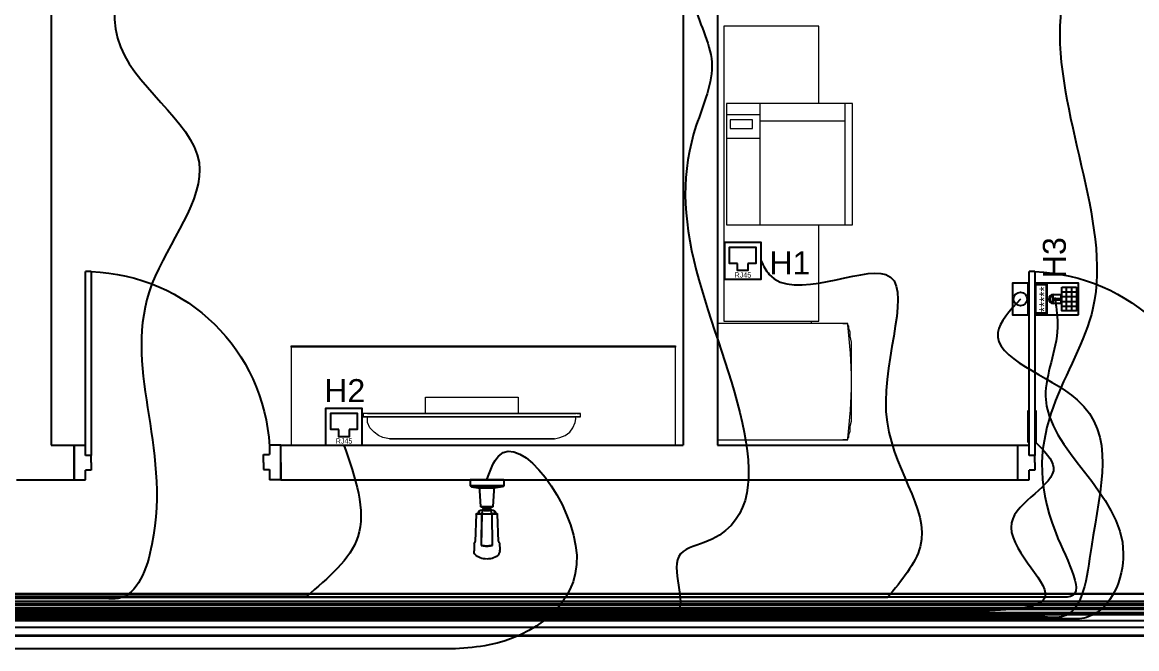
# Model space of a CAD drawing. Header units: metres. Extents: x 131 to 1703, y 190 to 2058.
# Drawn here: x 1494.38 to 1499.228, y 1999.457 to 2002.184 of the extents above; entities that cross this region are included whole.
import ezdxf

# ---------------------------------------------------------------- set-up
doc = ezdxf.new("R2010")
doc.units = ezdxf.units.M
for name, color, linetype in [('Cables des caméras IP', 3, 'Continuous'), ('Cables Lecteur de badge et autres', 7, 'Continuous'), ("Cables Point D'access", 7, 'Continuous'), ('Cables RJ45', 7, 'Continuous'), ('Caméras IP', 7, 'Continuous'), ('Lecteur de Badge & autres', 7, 'Continuous'), ('Mobilier', 7, 'Continuous'), ('Murs', 7, 'Continuous'), ('Portes', 7, 'Continuous'), ('Prise RJ45', 7, 'Continuous')]:
    doc.layers.add(name, color=color, linetype=linetype)
doc.layers.add('Chemin de cable', color=7, linetype='Continuous', lineweight=30)
doc.styles.get("Standard").update_dxf_attribs({"font": 'arial.ttf'})

# ---------------------------------------------------------------- blocks, each defined once
blk = doc.blocks.new('Television 1')
at = {"layer": 'Mobilier', "lineweight": 9}
for points in [[(4.5444, 9.0129), (4.5427, 9.0129), (4.5427, 9.5995), (4.5444, 9.5995), (4.5444, 9.0129), (4.6944, 9.0129), (4.6944, 9.5995), (4.5444, 9.5995)], [(4.651, 9.4545), (4.646, 9.4545)], [(4.646, 9.4495), (4.646, 9.4512), (4.646, 9.4529), (4.646, 9.4545), (4.646, 9.4529), (4.646, 9.4512), (4.646, 9.4495), (4.646, 9.1279), (4.646, 9.1262), (4.646, 9.1245), (4.646, 9.1229), (4.651, 9.1229), (4.651, 9.1245), (4.651, 9.1262), (4.651, 9.1279), (4.651, 9.1262), (4.651, 9.1245)], [(4.646, 9.1295), (4.646, 9.4479)], [(4.646, 9.4479), (4.646, 9.4479)], [(4.651, 9.4495), (4.651, 9.4512), (4.651, 9.4529), (4.651, 9.4545), (4.651, 9.4529), (4.651, 9.4512), (4.651, 9.4495), (4.651, 9.1279)], [(4.6844, 9.4145), (4.6827, 9.4229), (4.6794, 9.4312), (4.6744, 9.4379), (4.6677, 9.4429), (4.6594, 9.4462), (4.651, 9.4479)], [(4.646, 9.1479), (4.646, 9.4295)], [(4.646, 9.2179), (4.621, 9.2179), (4.621, 9.3595), (4.646, 9.3595)], [(4.6844, 9.1629), (4.6827, 9.1529), (4.6794, 9.1462), (4.6744, 9.1395), (4.6677, 9.1329), (4.6594, 9.1295), (4.651, 9.1295)], [(4.646, 9.1295), (4.646, 9.1295)], [(4.646, 9.1279), (4.646, 9.1262), (4.646, 9.1245)]]:
    blk.add_lwpolyline(points, dxfattribs=at)
for points in [[(4.651, 9.4479), (4.651, 9.1295)], [(4.6844, 9.4145), (4.6844, 9.1629)]]:
    blk.add_lwpolyline(points, close=True, dxfattribs=at)
blk = doc.blocks.new('imprimante + chaise - 2')
at = {"layer": 'Mobilier', "lineweight": 9}
for points in [[(1455.5672, 1987.8968), (1455.5672, 1988.0518), (1455.3938, 1988.0518), (1455.3938, 1988.0502), (1455.3922, 1988.0485), (1455.3922, 1988.0452), (1455.3905, 1988.0402), (1455.3905, 1988.0335), (1455.3888, 1988.0268), (1455.3888, 1988.0185), (1455.3888, 1988.0102), (1455.3888, 1988.0002), (1455.3888, 1987.9902), (1455.3888, 1987.9802), (1455.3888, 1987.9685), (1455.3888, 1987.9585), (1455.3888, 1987.9485), (1455.3888, 1987.9385), (1455.3888, 1987.9302), (1455.3888, 1987.9218), (1455.3905, 1987.9135), (1455.3905, 1987.9085), (1455.3922, 1987.9035), (1455.3922, 1987.9002), (1455.3938, 1987.8985), (1455.3938, 1987.8968)], [(1455.5555, 1987.6035), (1455.5555, 1987.7652), (1455.3872, 1987.7652), (1455.3872, 1987.6035)], [(1455.5505, 1987.6252), (1455.5505, 1987.6368), (1455.5205, 1987.6368), (1455.5205, 1987.6252)]]:
    blk.add_lwpolyline(points, close=True, dxfattribs=at)
for points in [[(1455.3938, 1988.0518), (1455.4005, 1988.0518)], [(1455.4005, 1987.8968), (1455.3938, 1987.8968)], [(1455.4322, 1987.6035), (1455.4322, 1987.5002), (1455.5588, 1987.5002), (1455.5588, 1987.8935), (1455.4322, 1987.8935), (1455.4322, 1987.7652)], [(1455.3972, 1987.7652), (1455.3972, 1987.6035)], [(1455.5105, 1987.7652), (1455.5105, 1987.6035)], [(1455.5105, 1987.6502), (1455.5555, 1987.6502)], [(1455.3972, 1987.6268), (1455.5105, 1987.6268)], [(1455.5105, 1987.6185), (1455.5555, 1987.6185)]]:
    blk.add_lwpolyline(points, dxfattribs=at)
at = {"layer": 'Mobilier', "color": 8, "lineweight": 9, "true_color": 0x787878}
blk.add_lwpolyline([(1455.4422, 1987.8968), (1455.4422, 1987.8935)], dxfattribs=at)
at = {"layer": 'Mobilier', "lineweight": 9}
blk.add_arc((1455.963, 1987.9743), 0.5742, 172.4109, 187.5891, dxfattribs=at)
blk = doc.blocks.new('Cadre de porte')
at = {"layer": 'Portes'}
for p, q in [((1475.4108, 2002.3926), (1475.4608, 2002.3926)), ((1475.4108, 2002.3926), (1475.4108, 2002.2426)), ((1475.4608, 2002.3476), (1475.4608, 2002.3926)), ((1475.4858, 2002.3476), (1475.4608, 2002.3476)), ((1475.4858, 2002.3176), (1475.4858, 2002.3476)), ((1475.4858, 2002.3176), (1475.4858, 2002.2835)), ((1475.4608, 2002.2426), (1475.4608, 2002.2835)), ((1475.4608, 2002.2426), (1475.4608, 2002.2835)), ((1475.4858, 2002.2835), (1475.4608, 2002.2835)), ((1475.4108, 2002.2426), (1475.4608, 2002.2426))]:
    blk.add_line(p, q, dxfattribs=at)
blk = doc.blocks.new('Battant de porte')
at = {"layer": 'Portes'}
for p, q in [((1476.0711, 2003.4622), (1476.0962, 2003.4622)), ((1476.0711, 2003.4615), (1476.0711, 2003.4622)), ((1476.0711, 2003.4615), (1476.0711, 2002.6615)), ((1476.0962, 2003.4615), (1476.0962, 2003.4622)), ((1476.0962, 2002.6615), (1476.0962, 2003.4615)), ((1476.0711, 2002.6615), (1476.0962, 2002.6615))]:
    blk.add_line(p, q, dxfattribs=at)
blk.add_arc((1476.0962, 2002.6615), 0.801, 91.7926, 177.0715, dxfattribs=at)
blk = doc.blocks.new('PORT RJ45')
at = {"layer": 'Prise RJ45', "color": 30}
blk.add_line((130665.1, 190438.98), (130665.1, 190438.98), dxfattribs=at)
blk.add_lwpolyline([(130665.1, 190435.27), (130670.1, 190435.27), (130670.1, 190440.27), (130665.1, 190440.27)], close=True, dxfattribs=at)
for points in [[(130666.89, 190437.4), (130665.79, 190437.4), (130665.79, 190439.66), (130669.39, 190439.66), (130669.39, 190437.4), (130668.3, 190437.4)], [(130668.3, 190437.4), (130668.3, 190436.44), (130666.89, 190436.44), (130666.89, 190437.4)]]:
    blk.add_lwpolyline(points, dxfattribs=at)
blk.add_text('RJ45', height=0.7, dxfattribs=at).set_placement((130666.47, 190435.5))
blk = doc.blocks.new("CONTROLEUR D'ACCES")
at = {"layer": 'Lecteur de Badge & autres', "color": 1}
for p, q in [((130676.45, 190441.68), (130680.16, 190441.68)), ((130677.19, 190442.44), (130677.19, 190440.13)), ((130677.93, 190442.44), (130677.93, 190440.13)), ((130678.68, 190442.44), (130678.68, 190440.13)), ((130679.42, 190442.44), (130679.42, 190440.13)), ((130680.16, 190442.44), (130680.16, 190440.13)), ((130676.45, 190440.87), (130680.16, 190440.87))]:
    blk.add_line(p, q, dxfattribs=at)
for points in [[(130675.8, 190444.8), (130680.79, 190444.8), (130680.79, 190446.72), (130675.8, 190446.72)], [(130676.08, 190446.57), (130680.59, 190446.57), (130680.59, 190444.93), (130676.08, 190444.93)], [(130675.8, 190439.8), (130680.8, 190439.8), (130680.8, 190444.8), (130675.8, 190444.8)]]:
    blk.add_lwpolyline(points, close=True, dxfattribs=at)
for points in [[(130679.01, 190443.79), (130679.01, 190442.62), (130677.6, 190442.62), (130677.6, 190443.79)], [(130677.79, 190443.79), (130678.82, 190443.79)], [(130678.36, 190443.4), (130678.36, 190442.82), (130678.14, 190442.82), (130678.14, 190443.4)], [(130680.16, 190440.13), (130676.45, 190440.13), (130676.45, 190442.44), (130680.16, 190442.44)]]:
    blk.add_lwpolyline(points, dxfattribs=at)
for centre, radius, start, end in [((130678.3, 190443.79), 0.703, 0, 180), ((130678.3, 190443.79), 0.517, 0, 180), ((130678.25, 190443.52), 0.163, 312.9342, 227.0189)]:
    blk.add_arc(centre, radius, start, end, dxfattribs=at)
blk.add_text('*****', height=1.5, dxfattribs=at).set_placement((130676.22, 190444.48))
blk = doc.blocks.new('Bouton de porte de sortie')
at = {"layer": 'Lecteur de Badge & autres'}
h = blk.add_hatch(dxfattribs=at)
h.set_pattern_fill('ANGLE', color=1)
h.set_pattern_definition([(0, (0, 0), (0, 6.985), [5.08, -1.905]), (90, (0, 0), (-6.985, 4e-16), [5.08, -1.905])])
h.paths.add_polyline_path([(1479.9339, 1987.402, 1), (1479.9929, 1987.402, 1)])
at = {"layer": 'Lecteur de Badge & autres', "color": 1}
blk.add_lwpolyline([(1479.8947, 1987.3683), (1480.032, 1987.3683), (1480.032, 1987.4357), (1479.8947, 1987.4357)], close=True, dxfattribs=at)
blk.add_circle((1479.9634, 1987.402), 0.0295, dxfattribs=at)
blk = doc.blocks.new('Axis Thermal Network Camera pl')
at = {"layer": 'Caméras IP', "color": 3}
for p, q in [((5.83, 11.45), (5.83, 10.38)), ((11.6, 11.45), (5.83, 11.45)), ((5.84, 10.38), (5.83, 10.38)), ((5.84, 10.38), (6.06, 10.25)), ((11.6, 10.38), (5.84, 10.38)), ((6.06, 10.25), (6.05, 10.25)), ((6.07, 10.25), (6.06, 10.25)), ((6.07, 10.25), (6.09, 10.25)), ((6.07, 10.25), (7.49, 10.03)), ((6.09, 10.25), (6.09, 10.25)), ((11.31, 10.25), (6.09, 10.25)), ((7.51, 10.03), (7.49, 10.03)), ((7.52, 9.58), (7.51, 10.03)), ((9.93, 10.03), (7.51, 10.03)), ((7.69, 6.81), (7.52, 9.58)), ((9.92, 9.58), (9.75, 6.81)), ((9.93, 10.03), (9.92, 9.58)), ((9.93, 10.03), (9.94, 10.03)), ((11.37, 10.25), (9.94, 10.03)), ((11.32, 10.25), (11.31, 10.25)), ((11.37, 10.25), (11.32, 10.25)), ((11.37, 10.25), (11.38, 10.25)), ((11.6, 10.38), (11.38, 10.25)), ((11.39, 10.25), (11.38, 10.25)), ((11.6, 11.45), (11.6, 10.38)), ((11.6, 10.38), (11.6, 10.38)), ((7.22, 5.88), (7.21, 5.63)), ((7.23, 5.93), (7.22, 5.92)), ((7.22, 5.92), (7.22, 5.9)), ((7.22, 5.9), (7.22, 5.88)), ((7.24, 5.95), (7.23, 5.93)), ((7.25, 5.96), (7.24, 5.95)), ((7.27, 5.97), (7.25, 5.96)), ((7.39, 6.05), (7.27, 5.97)), ((7.28, 5.98), (7.27, 5.97)), ((7.3, 5.98), (7.28, 5.98)), ((7.32, 5.99), (7.3, 5.98)), ((7.34, 5.98), (7.32, 5.99)), ((7.34, 5.98), (7.32, 5.63)), ((7.34, 5.63), (7.34, 5.98)), ((7.42, 6.07), (7.39, 6.05)), ((7.62, 6.15), (7.42, 6.07)), ((7.86, 6.22), (7.62, 6.15)), ((8.21, 6.57), (7.69, 6.81)), ((9.75, 6.81), (7.69, 6.81)), ((7.86, 6.22), (8, 6.24)), ((7.94, 5.71), (8, 6.24)), ((8, 6.24), (8.01, 6.39)), ((8.02, 6.43), (8.01, 6.39)), ((8.01, 6.39), (8.02, 6.36)), ((8.04, 6.46), (8.02, 6.43)), ((8.02, 6.36), (8.04, 6.33)), ((8.07, 6.49), (8.04, 6.46)), ((8.04, 6.33), (8.07, 6.3)), ((8.11, 6.51), (8.07, 6.49)), ((8.07, 6.3), (8.11, 6.27)), ((8.16, 6.54), (8.11, 6.51)), ((8.11, 6.27), (8.16, 6.25)), ((8.13, 6.48), (8.12, 6.46)), ((8.12, 6.46), (8.13, 6.43)), ((8.14, 6.51), (8.13, 6.48)), ((8.13, 6.43), (8.14, 6.4)), ((8.17, 6.53), (8.14, 6.51)), ((8.14, 6.4), (8.17, 6.38)), ((8.16, 6.54), (8.21, 6.57)), ((8.16, 6.25), (8.22, 6.22)), ((8.2, 6.56), (8.17, 6.53)), ((8.17, 6.38), (8.2, 6.35)), ((8.21, 6.57), (8.2, 6.56)), ((8.2, 6.35), (8.24, 6.33)), ((8.25, 6.55), (8.21, 6.57)), ((8.22, 6.22), (8.29, 6.2)), ((8.24, 6.33), (8.3, 6.31)), ((8.25, 6.55), (8.29, 6.55)), ((8.29, 6.46), (8.29, 6.55)), ((8.29, 6.55), (9.14, 6.55)), ((8.3, 6.44), (8.29, 6.46)), ((8.29, 6.2), (8.37, 6.18)), ((8.31, 6.42), (8.3, 6.44)), ((8.3, 6.31), (8.35, 6.29)), ((8.33, 6.4), (8.31, 6.42)), ((8.35, 6.38), (8.33, 6.4)), ((8.38, 6.37), (8.35, 6.38)), ((8.35, 6.29), (8.42, 6.28)), ((8.37, 6.18), (8.45, 6.17)), ((8.42, 6.35), (8.38, 6.37)), ((8.46, 6.34), (8.42, 6.35)), ((8.42, 6.28), (8.49, 6.27)), ((8.45, 6.17), (8.54, 6.16)), ((8.51, 6.33), (8.46, 6.34)), ((8.49, 6.27), (8.56, 6.26)), ((8.56, 6.32), (8.51, 6.33)), ((8.54, 6.16), (8.63, 6.15)), ((8.61, 6.32), (8.56, 6.32)), ((8.56, 6.26), (8.64, 6.25)), ((8.66, 6.31), (8.61, 6.32)), ((8.63, 6.15), (8.72, 6.15)), ((8.64, 6.25), (8.72, 6.25)), ((8.72, 6.31), (8.66, 6.31)), ((8.77, 6.31), (8.72, 6.31)), ((8.72, 6.25), (8.8, 6.25)), ((8.72, 6.15), (8.81, 6.15)), ((8.83, 6.32), (8.77, 6.31)), ((8.8, 6.25), (8.87, 6.26)), ((8.81, 6.15), (8.9, 6.16)), ((8.88, 6.32), (8.83, 6.32)), ((8.87, 6.26), (8.95, 6.27)), ((8.93, 6.33), (8.88, 6.32)), ((8.9, 6.16), (8.99, 6.17)), ((8.98, 6.34), (8.93, 6.33)), ((8.95, 6.27), (9.02, 6.28)), ((9.02, 6.35), (8.98, 6.34)), ((8.99, 6.17), (9.07, 6.18)), ((9.06, 6.37), (9.02, 6.35)), ((9.02, 6.28), (9.08, 6.29)), ((9.09, 6.38), (9.06, 6.37)), ((9.07, 6.18), (9.15, 6.2)), ((9.08, 6.29), (9.14, 6.31)), ((9.11, 6.4), (9.09, 6.38)), ((9.13, 6.42), (9.11, 6.4)), ((9.14, 6.44), (9.13, 6.42)), ((9.14, 6.46), (9.14, 6.55)), ((9.18, 6.55), (9.14, 6.55)), ((9.14, 6.46), (9.14, 6.44)), ((9.14, 6.31), (9.19, 6.33)), ((9.15, 6.2), (9.22, 6.22)), ((9.18, 6.55), (9.23, 6.57)), ((9.19, 6.33), (9.24, 6.35)), ((9.22, 6.22), (9.28, 6.25)), ((9.75, 6.81), (9.23, 6.57)), ((9.28, 6.54), (9.23, 6.57)), ((9.24, 6.56), (9.23, 6.57)), ((9.27, 6.53), (9.24, 6.56)), ((9.24, 6.35), (9.27, 6.38)), ((9.3, 6.51), (9.27, 6.53)), ((9.27, 6.38), (9.3, 6.4)), ((9.33, 6.51), (9.28, 6.54)), ((9.28, 6.25), (9.33, 6.27)), ((9.31, 6.48), (9.3, 6.51)), ((9.3, 6.4), (9.31, 6.43)), ((9.32, 6.46), (9.31, 6.48)), ((9.31, 6.43), (9.32, 6.46)), ((9.37, 6.49), (9.33, 6.51)), ((9.33, 6.27), (9.37, 6.3)), ((9.4, 6.46), (9.37, 6.49)), ((9.37, 6.3), (9.4, 6.33)), ((9.42, 6.43), (9.4, 6.46)), ((9.4, 6.33), (9.42, 6.36)), ((9.43, 6.39), (9.42, 6.43)), ((9.42, 6.36), (9.43, 6.39)), ((9.44, 6.24), (9.43, 6.39)), ((9.5, 5.71), (9.44, 6.24)), ((9.55, 6.22), (9.44, 6.24)), ((9.57, 6.22), (9.55, 6.22)), ((9.82, 6.15), (9.57, 6.22)), ((10.02, 6.07), (9.82, 6.15)), ((10.02, 6.07), (10.04, 6.05)), ((10.04, 6.05), (10.17, 5.97)), ((10.12, 5.99), (10.1, 5.98)), ((10.1, 5.98), (10.12, 5.63)), ((10.1, 5.63), (10.1, 5.98)), ((10.14, 5.98), (10.12, 5.99)), ((10.16, 5.98), (10.14, 5.98)), ((10.17, 5.97), (10.16, 5.98)), ((10.19, 5.96), (10.17, 5.97)), ((10.2, 5.95), (10.19, 5.96)), ((10.21, 5.93), (10.2, 5.95)), ((10.21, 5.92), (10.21, 5.93)), ((10.22, 5.9), (10.21, 5.92)), ((10.22, 5.88), (10.22, 5.9)), ((10.23, 5.63), (10.22, 5.88)), ((6.9, 5.54), (6.71, 0.85)), ((6.9, 5.59), (6.91, 5.6)), ((6.9, 5.59), (6.9, 5.59)), ((6.9, 5.58), (6.9, 5.59)), ((6.9, 5.56), (6.9, 5.58)), ((6.9, 5.54), (6.9, 5.56)), ((6.91, 5.61), (6.92, 5.62)), ((6.91, 5.6), (6.91, 5.61)), ((6.92, 5.62), (6.92, 5.63)), ((6.92, 5.63), (6.93, 5.63)), ((6.93, 5.63), (6.94, 5.64)), ((6.94, 5.64), (6.94, 5.64)), ((6.94, 5.64), (7.03, 5.64)), ((6.94, 5.64), (7.07, 5.63)), ((7.16, 5.63), (7.03, 5.64)), ((7.07, 5.63), (7.22, 5.63)), ((7.21, 5.63), (7.16, 5.63)), ((7.31, 5.63), (7.21, 5.63)), ((7.22, 5.63), (7.4, 5.63)), ((7.32, 5.63), (7.31, 5.63)), ((7.34, 5.63), (7.32, 5.63)), ((7.49, 5.63), (7.34, 5.63)), ((7.4, 5.63), (7.6, 5.62)), ((7.69, 5.62), (7.49, 5.63)), ((7.6, 5.62), (7.82, 5.62)), ((7.82, 5.62), (7.69, 5.62)), ((7.82, 5.62), (7.73, 0.16)), ((7.84, 5.62), (7.76, 0.18)), ((7.84, 5.62), (7.82, 5.62)), ((7.84, 5.62), (7.9, 5.62)), ((7.9, 5.62), (7.92, 5.62)), ((7.92, 5.62), (7.99, 5.62)), ((7.94, 5.71), (7.95, 5.68)), ((7.95, 5.68), (7.97, 5.64)), ((7.97, 5.64), (7.99, 5.62)), ((7.99, 5.62), (8.23, 5.62)), ((7.99, 5.62), (8, 5.62)), ((8, 5.62), (8.17, 5.62)), ((8.17, 5.62), (8.35, 5.62)), ((8.23, 5.62), (8.55, 5.62)), ((8.35, 5.62), (8.54, 5.62)), ((8.54, 5.62), (8.72, 5.62)), ((8.55, 5.62), (8.88, 5.62)), ((8.72, 5.62), (8.9, 5.62)), ((8.88, 5.62), (9.21, 5.62)), ((8.9, 5.62), (9.09, 5.62)), ((9.09, 5.62), (9.27, 5.62)), ((9.21, 5.62), (9.45, 5.62)), ((9.27, 5.62), (9.44, 5.62)), ((9.44, 5.62), (9.52, 5.62)), ((9.45, 5.62), (9.47, 5.64)), ((9.45, 5.62), (9.52, 5.62)), ((9.47, 5.64), (9.49, 5.68)), ((9.49, 5.68), (9.5, 5.71)), ((9.52, 5.62), (9.54, 5.62)), ((9.54, 5.62), (9.61, 5.62)), ((9.61, 5.62), (9.62, 5.62)), ((9.69, 0.18), (9.61, 5.62)), ((9.71, 0.16), (9.62, 5.62)), ((9.62, 5.62), (9.84, 5.62)), ((9.75, 5.62), (9.62, 5.62)), ((9.95, 5.63), (9.75, 5.62)), ((9.84, 5.62), (10.04, 5.63)), ((9.95, 5.63), (10.1, 5.63)), ((10.04, 5.63), (10.21, 5.63)), ((10.1, 5.63), (10.12, 5.63)), ((10.12, 5.63), (10.23, 5.63)), ((10.21, 5.63), (10.37, 5.63)), ((10.23, 5.63), (10.28, 5.63)), ((10.34, 5.64), (10.28, 5.63)), ((10.41, 5.64), (10.34, 5.64)), ((10.37, 5.63), (10.41, 5.64)), ((10.41, 5.64), (10.49, 5.64)), ((10.41, 5.64), (10.49, 5.64)), ((10.49, 5.64), (10.5, 5.64)), ((10.5, 5.64), (10.51, 5.63)), ((10.51, 5.63), (10.52, 5.63)), ((10.52, 5.63), (10.52, 5.62)), ((10.52, 5.62), (10.53, 5.61)), ((10.53, 5.61), (10.53, 5.6)), ((10.53, 5.6), (10.54, 5.59)), ((10.54, 5.59), (10.54, 5.58)), ((10.54, 5.56), (10.54, 5.58)), ((10.54, 5.56), (10.54, 5.54)), ((10.73, 0.85), (10.54, 5.54)), ((6.57, 0.55), (6.52, -0.76)), ((6.57, 0.62), (6.58, 0.64)), ((6.57, 0.61), (6.57, 0.62)), ((6.57, 0.6), (6.57, 0.61)), ((6.57, 0.59), (6.57, 0.6)), ((6.57, 0.57), (6.57, 0.59)), ((6.57, 0.55), (6.57, 0.57)), ((6.57, 0.55), (6.57, 0.55)), ((6.58, 0.64), (6.59, 0.65)), ((6.58, 0.64), (6.58, 0.64)), ((6.59, 0.65), (6.59, 0.65)), ((6.66, 0.65), (6.59, 0.65)), ((6.6, 0.64), (6.59, 0.65)), ((6.59, 0.65), (6.59, 0.65)), ((6.6, 0.64), (6.61, 0.63)), ((6.61, 0.63), (6.62, 0.63)), ((6.62, 0.63), (6.64, 0.63)), ((6.64, 0.63), (6.65, 0.64)), ((6.65, 0.64), (6.66, 0.65)), ((6.66, 0.66), (6.68, 0.68)), ((6.66, 0.65), (6.66, 0.66)), ((6.68, 0.68), (6.69, 0.72)), ((6.69, 0.72), (6.7, 0.75)), ((6.7, 0.8), (6.71, 0.85)), ((6.7, 0.75), (6.7, 0.8)), ((7.73, 0.16), (7.76, 0.18)), ((7.73, 0.16), (8.11, 0.11)), ((7.94, 0.15), (7.76, 0.18)), ((8.12, 0.12), (7.94, 0.15)), ((8.11, 0.11), (8.51, 0.08)), ((8.32, 0.11), (8.12, 0.12)), ((8.52, 0.09), (8.32, 0.11)), ((8.51, 0.08), (8.92, 0.08)), ((8.72, 0.09), (8.52, 0.09)), ((8.92, 0.09), (8.72, 0.09)), ((8.92, 0.08), (9.33, 0.11)), ((9.12, 0.1), (8.92, 0.09)), ((9.32, 0.12), (9.12, 0.1)), ((9.51, 0.15), (9.32, 0.12)), ((9.33, 0.11), (9.71, 0.16)), ((9.69, 0.18), (9.51, 0.15)), ((9.69, 0.18), (9.71, 0.16)), ((10.73, 0.85), (10.74, 0.8)), ((10.74, 0.8), (10.74, 0.75)), ((10.74, 0.75), (10.75, 0.72)), ((10.75, 0.72), (10.76, 0.68)), ((10.76, 0.68), (10.77, 0.66)), ((10.77, 0.66), (10.78, 0.65)), ((10.78, 0.65), (10.85, 0.65)), ((10.78, 0.65), (10.79, 0.64)), ((10.79, 0.64), (10.8, 0.63)), ((10.8, 0.63), (10.81, 0.63)), ((10.81, 0.63), (10.83, 0.63)), ((10.83, 0.63), (10.84, 0.64)), ((10.84, 0.65), (10.85, 0.65)), ((10.84, 0.64), (10.84, 0.65)), ((10.85, 0.65), (10.85, 0.65)), ((10.85, 0.65), (10.86, 0.64)), ((10.86, 0.64), (10.86, 0.64)), ((10.86, 0.64), (10.86, 0.62)), ((10.86, 0.62), (10.87, 0.61)), ((10.87, 0.61), (10.87, 0.59)), ((10.87, 0.59), (10.87, 0.57)), ((10.87, 0.57), (10.87, 0.55)), ((10.87, 0.55), (10.92, -0.64)), ((6.52, -0.79), (6.52, -0.76)), ((6.52, -0.82), (6.52, -0.79)), ((6.52, -0.86), (6.52, -0.82)), ((6.52, -0.89), (6.52, -0.86)), ((6.52, -0.92), (6.52, -0.89)), ((6.52, -0.96), (6.52, -0.92)), ((6.53, -0.98), (6.52, -0.96)), ((6.53, -0.99), (6.53, -0.98)), ((6.53, -1.01), (6.53, -0.99)), ((6.54, -1.04), (6.53, -1.01)), ((6.54, -1.05), (6.54, -1.04)), ((6.54, -1.06), (6.54, -1.05)), ((6.62, -1.24), (6.54, -1.06)), ((6.75, -1.41), (6.62, -1.24)), ((6.9, -1.56), (6.75, -1.41)), ((7.09, -1.71), (6.9, -1.56)), ((7.32, -1.83), (7.09, -1.71)), ((7.56, -1.94), (7.32, -1.83)), ((10.12, -1.83), (9.87, -1.94)), ((10.34, -1.71), (10.12, -1.83)), ((10.63, -1.47), (10.34, -1.71)), ((10.79, -1.27), (10.63, -1.47)), ((10.9, -1.06), (10.79, -1.27)), ((10.91, -1.01), (10.9, -1.04)), ((10.9, -1.04), (10.9, -1.06)), ((10.91, -0.96), (10.92, -0.92)), ((10.91, -0.98), (10.91, -0.96)), ((10.91, -1.01), (10.91, -0.98)), ((10.92, -0.74), (10.92, -0.64)), ((10.92, -0.75), (10.92, -0.74)), ((10.92, -0.76), (10.92, -0.75)), ((10.92, -0.75), (10.92, -0.75)), ((10.92, -0.76), (10.92, -0.76)), ((10.92, -0.76), (10.92, -0.79)), ((10.92, -0.79), (10.92, -0.82)), ((10.92, -0.82), (10.92, -0.86)), ((10.92, -0.86), (10.92, -0.87)), ((10.92, -0.89), (10.92, -0.87)), ((10.92, -0.92), (10.92, -0.89)), ((7.83, -2.03), (7.56, -1.94)), ((8.12, -2.09), (7.83, -2.03)), ((8.42, -2.13), (8.12, -2.09)), ((8.72, -2.14), (8.42, -2.13)), ((9.02, -2.13), (8.72, -2.14)), ((9.32, -2.09), (9.02, -2.13)), ((9.6, -2.03), (9.32, -2.09)), ((9.87, -1.94), (9.6, -2.03))]:
    blk.add_line(p, q, dxfattribs=at)

msp = doc.modelspace()

# ---------------------------------------------------------------- linework, layer by layer
at = {"layer": 'Cables des caméras IP', "color": 3}
msp.add_line((1496.2641, 1999.4569), (1484.2394, 1999.4569), dxfattribs=at)
msp.add_spline([(1496.4012, 2000.1926), (1496.4516, 2000.2956), (1496.7918, 1999.8636), (1496.4111, 1999.4735), (1496.2641, 1999.4569)], degree=3, dxfattribs=at)
at = {"layer": 'Cables Lecteur de badge et autres', "color": 1}
for p, q in [((1503.5478, 1999.6136), (1484.0969, 1999.6136)), ((1503.327, 1999.604), (1484.1134, 1999.604)), ((1498.5641, 1999.6204), (1484.1809, 1999.6204)), ((1507.7787, 1999.6103), (1484.1978, 1999.6103)), ((1498.8178, 1999.596), (1484.2058, 1999.596)), ((1507.4102, 1999.6282), (1484.2424, 1999.6282)), ((1498.9572, 1999.5873), (1484.1837, 1999.5873)), ((1503.6473, 1999.5144), (1484.2033, 1999.5144))]:
    msp.add_line(p, q, dxfattribs=at)
for points in [[(1498.7219, 2000.9789), (1498.6237, 2000.8335), (1498.9684, 2000.5406), (1499.031, 1999.9018), (1498.9006, 1999.596), (1498.8178, 1999.596)], [(1498.8729, 2000.9778), (1498.8836, 2000.8548), (1498.8316, 2000.5568), (1499.1699, 1999.8709), (1499.0201, 1999.5966), (1498.9789, 1999.5873), (1498.9572, 1999.5873)], [(1498.7891, 2000.3549), (1498.8662, 2000.2463), (1498.6836, 2000.005), (1498.8303, 1999.6863), (1498.5641, 1999.6204)]]:
    msp.add_spline(points, degree=3, dxfattribs=at)
at = {"layer": "Cables Point D'access", "color": 212}
msp.add_line((1499.9973, 1999.6326), (1484.158, 1999.6326), dxfattribs=at)
at = {"layer": 'Cables RJ45', "color": 30}
for p, q in [((1494.7335, 1999.6761), (1484.1348, 1999.6761)), ((1498.1448, 1999.6799), (1484.1448, 1999.6799)), ((1495.6157, 1999.6839), (1484.1768, 1999.6839)), ((1498.9132, 1999.682), (1484.9132, 1999.682)), ((1503.3094, 1999.6468), (1485.3094, 1999.6468)), ((1503.2741, 1999.6618), (1485.7621, 1999.6618)), ((1505.4484, 1999.6517), (1485.7653, 1999.6517)), ((1497.1909, 1999.6143), (1484.2551, 1999.6143)), ((1504.6471, 1999.6355), (1485.7597, 1999.6355)), ((1508.4707, 1999.549), (1485.752, 1999.549)), ((1508.4981, 1999.5779), (1485.7597, 1999.5779)), ((1503.4677, 1999.5122), (1483.9624, 1999.5122))]:
    msp.add_line(p, q, dxfattribs=at)
for points in [[(1499.3989, 2004.3001), (1499.0378, 2004.2055), (1499.087, 2003.1234), (1498.8961, 2002.2066), (1499.0377, 2000.9398), (1498.8756, 1999.9614), (1498.9261, 1999.682), (1498.9132, 1999.682)], [(1497.2548, 2003.4813), (1497.3496, 2003.3843), (1497.2798, 2003.1553), (1497.3411, 2002.998), (1497.3007, 2002.2744), (1497.3796, 2002.0101), (1497.3123, 2001.7354), (1497.3123, 2001.1043), (1497.3465, 1999.9193), (1497.2357, 1999.8579), (1497.2131, 1999.6143), (1497.1909, 1999.6143)], [(1494.6644, 2002.916), (1494.7936, 2002.7771), (1494.7936, 2002.1144), (1495.1488, 2001.5733), (1494.9442, 2001.0446), (1494.9442, 1999.9111), (1494.7976, 1999.6761), (1494.7335, 1999.6761)], [(1497.5943, 2001.1449), (1497.6297, 2001.0861), (1498.1373, 2001.0861), (1498.1373, 2000.4882), (1498.2861, 1999.9007), (1498.1448, 1999.6799)], [(1495.7793, 2000.3426), (1495.8397, 1999.9435), (1495.6157, 1999.6839)]]:
    msp.add_spline(points, degree=3, dxfattribs=at)
at = {"layer": 'Chemin de cable', "color": 5}
msp.add_line((1506.32, 1999.6965), (1485.1057, 1999.6965), dxfattribs=at)
at = {"layer": 'Lecteur de Badge & autres', "color": 1}
for points in [[(1498.756, 2000.3549), (1498.756, 2000.4922), (1498.7592, 2000.4922), (1498.7592, 2000.3549)], [(1498.7859, 2000.3549), (1498.7859, 2000.4922), (1498.7891, 2000.4922), (1498.7891, 2000.3549)]]:
    msp.add_lwpolyline(points, close=True, dxfattribs=at)
at = {"layer": 'Murs'}
for p, q in [((1494.505, 2004.3426), (1494.505, 2000.3426)), ((1497.255, 2004.3426), (1497.255, 2000.3426)), ((1497.405, 2002.2426), (1497.405, 2000.3426)), ((1494.505, 2000.3426), (1494.605, 2000.3426)), ((1494.505, 2000.3426), (1494.605, 2000.3426)), ((1494.605, 2000.3426), (1494.605, 2000.1926)), ((1495.505, 2000.1926), (1495.505, 2000.3426)), ((1495.505, 2000.3426), (1497.255, 2000.3426)), ((1497.405, 2000.3426), (1498.7099, 2000.3426)), ((1498.7099, 2000.3426), (1498.7099, 2000.1926)), ((1495.505, 2000.2676), (1495.505, 2000.1926)), ((1494.355, 2000.1926), (1494.605, 2000.1926)), ((1495.505, 2000.1926), (1498.7099, 2000.1926))]:
    msp.add_line(p, q, dxfattribs=at)

# ---------------------------------------------------------------- block references
for name, p, xscale, yscale, zscale, rotation in [('imprimante + chaise - 2', (6247.8764, 8488.6848), 3.263656586859364, 3.263656586859364, 3.263656586859364, 180), ('Television 1', (1469.856, 2013.7252), 2.85078579961804, 2.85078579961804, 2.85078579961804, 270)]:
    msp.add_blockref(name, p, dxfattribs=dict(xscale=xscale, yscale=yscale, zscale=zscale, rotation=rotation))
at = {"xscale": 0.03188002179658256, "yscale": 0.03188002179658256, "zscale": 0.03188002179658256}
for p in [(-2668.1712, -4070.0153), (-2669.9065, -4070.7379)]:
    msp.add_blockref('PORT RJ45', p, dxfattribs=at)
at = {"layer": 'Caméras IP', "color": 1, "xscale": 0.0254, "yscale": 0.0254, "zscale": 0.0254}
msp.add_blockref('Axis Thermal Network Camera pl', (1496.1797, 1999.9017), dxfattribs=at)
at = {"layer": 'Lecteur de Badge & autres', "color": 1, "rotation": 90}
msp.add_blockref('Bouton de porte de sortie', (3486.124, 521.0155), dxfattribs=at)
at = {"layer": 'Lecteur de Badge & autres', "lineweight": -3, "xscale": 0.02748708318925799, "yscale": 0.02748708318925799, "zscale": 0.02748708318925799, "rotation": 90}
msp.add_blockref("CONTROLEUR D'ACCES", (6733.6097, -1590.9863), dxfattribs=at)
at = {"layer": 'Portes', "xscale": -1}
for p in [(2970.7512, -2.3639), (2974.856, -2.3639)]:
    msp.add_blockref('Battant de porte', p, dxfattribs=at)
at = {"layer": 'Portes'}
for p in [(19.1943, -2.05), (23.2991, -2.05)]:
    msp.add_blockref('Cadre de porte', p, dxfattribs=at)
at = {"layer": 'Portes', "rotation": 180}
msp.add_blockref('Cadre de porte', (2970.9158, 4002.5852), dxfattribs=at)

# ---------------------------------------------------------------- texts
at = {"layer": 'Lecteur de Badge & autres', "color": 1}
msp.add_text('H3', height=0.1, rotation=90, dxfattribs=at).set_placement((1498.9198, 2001.0698))
at = {"layer": 'Prise RJ45', "color": 30}
for s, p in [('H1', (1497.6297, 2001.0861)), ('H2', (1495.6935, 2000.5304))]:
    msp.add_text(s, height=0.1, dxfattribs=at).set_placement(p)

doc.saveas('drawing.dxf')
